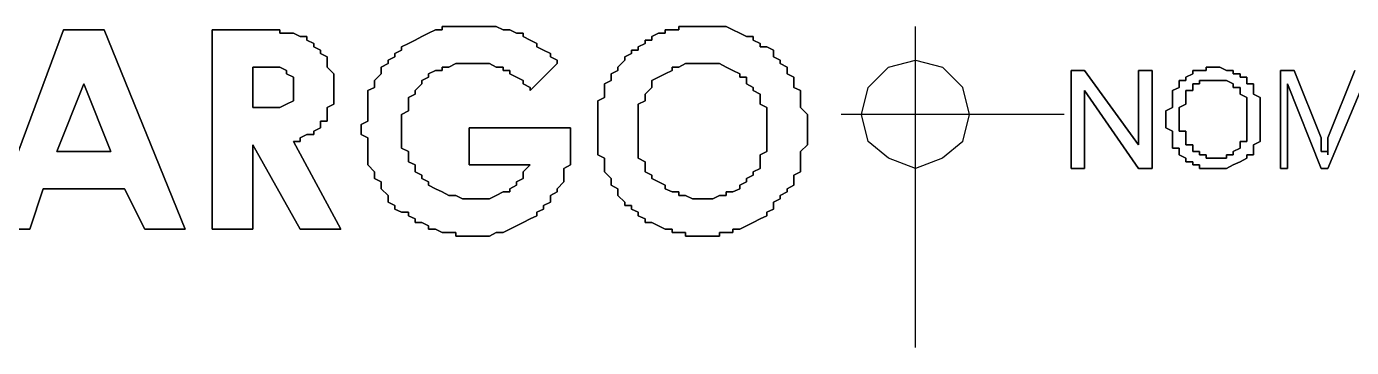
# Model space of a CAD drawing. Header units: metres. Extents: x 2.9 to 42.8, y 1.7 to 28.7.
# Drawn here: x 39.735 to 40.427, y 4.575 to 4.743 of the extents above; entities that cross this region are included whole.
import ezdxf

# ---------------------------------------------------------------- set-up
doc = ezdxf.new("R2010")
doc.units = ezdxf.units.M
doc.layers.add('AMARILLO', color=2, linetype='Continuous')
doc.layers.add('NEGRO', color=7, linetype='Continuous')

msp = doc.modelspace()

# ---------------------------------------------------------------- linework, layer by layer
at = {"layer": 'AMARILLO', "lineweight": -3}
for points in [[(40.199, 4.5755), (40.199, 4.7431)], [(40.1849, 4.7219), (40.199, 4.7255)], [(40.199, 4.7255), (40.2131, 4.7219)], [(40.1743, 4.7113), (40.1849, 4.7219)], [(40.2131, 4.7219), (40.2237, 4.7113)], [(40.1743, 4.6831), (40.1708, 4.6972), (40.1743, 4.7113)], [(40.2237, 4.6831), (40.2273, 4.6972), (40.2237, 4.7113)], [(40.2766, 4.6972), (40.1602, 4.6972)], [(40.1849, 4.6743), (40.1743, 4.6831)], [(40.2237, 4.6831), (40.2131, 4.6743)], [(40.199, 4.669), (40.1849, 4.6743)], [(40.2131, 4.6743), (40.199, 4.669)]]:
    msp.add_lwpolyline(points, dxfattribs=at)
at = {"layer": 'NEGRO', "lineweight": -3}
for points in [[(39.9556, 4.7431), (39.9521, 4.7431), (39.9556, 4.7431)], [(39.9521, 4.7431), (39.9521, 4.7413), (39.9521, 4.7431)], [(39.9591, 4.7431), (39.9556, 4.7431), (39.9591, 4.7431)], [(39.9627, 4.7431), (39.9591, 4.7431), (39.9627, 4.7431)], [(39.9662, 4.7431), (39.9627, 4.7431), (39.9662, 4.7431)], [(39.9697, 4.7431), (39.9662, 4.7431), (39.9697, 4.7431)], [(39.9732, 4.7431), (39.9697, 4.7431), (39.9732, 4.7431)], [(39.9768, 4.7431), (39.9732, 4.7431), (39.9768, 4.7431)], [(39.9803, 4.7431), (39.9768, 4.7431), (39.9803, 4.7431)], [(39.9838, 4.7413), (39.9803, 4.7431), (39.9838, 4.7413)], [(40.0791, 4.7431), (40.0756, 4.7431), (40.0791, 4.7431)], [(40.0756, 4.7431), (40.0756, 4.7413), (40.0756, 4.7431)], [(40.0826, 4.7431), (40.0791, 4.7431), (40.0826, 4.7431)], [(40.0861, 4.7431), (40.0826, 4.7431), (40.0861, 4.7431)], [(40.0897, 4.7431), (40.0861, 4.7431), (40.0897, 4.7431)], [(40.0932, 4.7431), (40.0897, 4.7431), (40.0932, 4.7431)], [(40.0967, 4.7431), (40.0932, 4.7431), (40.0967, 4.7431)], [(40.1003, 4.7431), (40.0967, 4.7431), (40.1003, 4.7431)], [(40.1038, 4.7413), (40.1003, 4.7431), (40.1038, 4.7413)], [(39.7545, 4.7413), (39.7157, 4.6373), (39.7545, 4.7413)], [(39.7757, 4.7413), (39.7545, 4.7413), (39.7757, 4.7413)], [(39.818, 4.6373), (39.7757, 4.7413), (39.818, 4.6373)], [(39.8321, 4.7413), (39.8321, 4.6373), (39.8321, 4.7413)], [(39.8533, 4.7413), (39.8321, 4.7413), (39.8533, 4.7413)], [(39.8568, 4.7413), (39.8533, 4.7413), (39.8568, 4.7413)], [(39.8604, 4.7413), (39.8568, 4.7413), (39.8604, 4.7413)], [(39.8639, 4.7413), (39.8604, 4.7413), (39.8639, 4.7413)], [(39.8674, 4.7413), (39.8639, 4.7413), (39.8674, 4.7413)], [(39.8674, 4.7396), (39.8674, 4.7413), (39.8674, 4.7396)], [(39.8709, 4.7396), (39.8674, 4.7396), (39.8709, 4.7396)], [(39.8745, 4.7396), (39.8709, 4.7396), (39.8745, 4.7396)], [(39.878, 4.7378), (39.8745, 4.7396), (39.878, 4.7378)], [(39.8815, 4.7378), (39.878, 4.7378), (39.8815, 4.7378)], [(39.8815, 4.736), (39.8815, 4.7378), (39.8815, 4.736)], [(39.9415, 4.7378), (39.938, 4.736), (39.9415, 4.7378)], [(39.945, 4.7396), (39.9415, 4.7378), (39.945, 4.7396)], [(39.9486, 4.7413), (39.945, 4.7396), (39.9486, 4.7413)], [(39.9521, 4.7413), (39.9486, 4.7413), (39.9521, 4.7413)], [(39.9874, 4.7413), (39.9838, 4.7413), (39.9874, 4.7413)], [(39.9909, 4.7396), (39.9874, 4.7413), (39.9909, 4.7396)], [(39.9944, 4.7396), (39.9909, 4.7396), (39.9944, 4.7396)], [(39.9944, 4.7378), (39.9944, 4.7396), (39.9944, 4.7378)], [(39.9979, 4.736), (39.9944, 4.7378), (39.9979, 4.736)], [(40.065, 4.7396), (40.0614, 4.7378), (40.065, 4.7396)], [(40.0614, 4.7378), (40.0614, 4.736), (40.0614, 4.7378)], [(40.0685, 4.7396), (40.065, 4.7396), (40.0685, 4.7396)], [(40.072, 4.7413), (40.0685, 4.7413), (40.072, 4.7413)], [(40.0685, 4.7413), (40.0685, 4.7396), (40.0685, 4.7413)], [(40.0756, 4.7413), (40.072, 4.7413), (40.0756, 4.7413)], [(40.1073, 4.7396), (40.1038, 4.7413), (40.1073, 4.7396)], [(40.1108, 4.7378), (40.1073, 4.7396), (40.1108, 4.7378)], [(40.1144, 4.7378), (40.1108, 4.7378), (40.1144, 4.7378)], [(40.1144, 4.736), (40.1144, 4.7378), (40.1144, 4.736)], [(39.8851, 4.7343), (39.8815, 4.736), (39.8851, 4.7343)], [(39.8851, 4.7325), (39.8851, 4.7343), (39.8851, 4.7325)], [(39.8886, 4.7307), (39.8851, 4.7325), (39.8886, 4.7307)], [(39.8886, 4.729), (39.8886, 4.7307), (39.8886, 4.729)], [(39.9309, 4.7307), (39.9274, 4.729), (39.9309, 4.7307)], [(39.9344, 4.7343), (39.9309, 4.7325), (39.9344, 4.7343)], [(39.9309, 4.7325), (39.9309, 4.7307), (39.9309, 4.7325)], [(39.938, 4.736), (39.9344, 4.7343), (39.938, 4.736)], [(40.0015, 4.7343), (39.9979, 4.736), (40.0015, 4.7343)], [(40.0015, 4.7325), (40.0015, 4.7343), (40.0015, 4.7325)], [(40.005, 4.7307), (40.0015, 4.7325), (40.005, 4.7307)], [(40.0085, 4.729), (40.005, 4.7307), (40.0085, 4.729)], [(40.0544, 4.7307), (40.0509, 4.7307), (40.0544, 4.7307)], [(40.0509, 4.7307), (40.0509, 4.729), (40.0509, 4.7307)], [(40.0579, 4.7343), (40.0544, 4.7325), (40.0579, 4.7343)], [(40.0544, 4.7325), (40.0544, 4.7307), (40.0544, 4.7325)], [(40.0614, 4.736), (40.0579, 4.736), (40.0614, 4.736)], [(40.0579, 4.736), (40.0579, 4.7343), (40.0579, 4.736)], [(40.1179, 4.7343), (40.1144, 4.736), (40.1179, 4.7343)], [(40.1179, 4.7325), (40.1179, 4.7343), (40.1179, 4.7325)], [(40.1214, 4.7325), (40.1179, 4.7325), (40.1214, 4.7325)], [(40.1249, 4.7307), (40.1214, 4.7325), (40.1249, 4.7307)], [(40.1249, 4.729), (40.1249, 4.7307), (40.1249, 4.729)], [(39.8921, 4.7272), (39.8886, 4.729), (39.8921, 4.7272)], [(39.8921, 4.7255), (39.8921, 4.7272), (39.8921, 4.7255)], [(39.8921, 4.7237), (39.8921, 4.7255), (39.8921, 4.7237)], [(39.8921, 4.7219), (39.8921, 4.7237), (39.8921, 4.7219)], [(39.9239, 4.7237), (39.9203, 4.7219), (39.9239, 4.7237)], [(39.9274, 4.7272), (39.9239, 4.7255), (39.9274, 4.7272)], [(39.9239, 4.7255), (39.9239, 4.7237), (39.9239, 4.7255)], [(39.9274, 4.729), (39.9274, 4.7272), (39.9274, 4.729)], [(39.9556, 4.7219), (39.9591, 4.7237), (39.9556, 4.7219)], [(39.9591, 4.7237), (39.9627, 4.7237), (39.9591, 4.7237)], [(39.9627, 4.7237), (39.9662, 4.7237), (39.9627, 4.7237)], [(39.9662, 4.7237), (39.9697, 4.7237), (39.9662, 4.7237)], [(39.9697, 4.7237), (39.9732, 4.7237), (39.9697, 4.7237)], [(39.9732, 4.7237), (39.9768, 4.7237), (39.9732, 4.7237)], [(39.9768, 4.7237), (39.9803, 4.7219), (39.9768, 4.7237)], [(39.9979, 4.7096), (40.0121, 4.7237), (39.9979, 4.7096)], [(40.0085, 4.7272), (40.0085, 4.729), (40.0085, 4.7272)], [(40.0121, 4.7255), (40.0085, 4.7272), (40.0121, 4.7255)], [(40.0121, 4.7237), (40.0121, 4.7255), (40.0121, 4.7237)], [(40.0473, 4.7255), (40.0438, 4.7219), (40.0473, 4.7255)], [(40.0509, 4.729), (40.0473, 4.7272), (40.0509, 4.729)], [(40.0473, 4.7272), (40.0473, 4.7255), (40.0473, 4.7272)], [(40.0756, 4.7219), (40.0791, 4.7237), (40.0756, 4.7219)], [(40.0791, 4.7237), (40.0826, 4.7237), (40.0791, 4.7237)], [(40.0826, 4.7237), (40.0861, 4.7237), (40.0826, 4.7237)], [(40.0861, 4.7237), (40.0897, 4.7237), (40.0861, 4.7237)], [(40.0897, 4.7237), (40.0932, 4.7237), (40.0897, 4.7237)], [(40.0932, 4.7237), (40.0967, 4.7237), (40.0932, 4.7237)], [(40.0967, 4.7237), (40.1003, 4.7219), (40.0967, 4.7237)], [(40.1249, 4.7272), (40.1249, 4.729), (40.1249, 4.7272)], [(40.1285, 4.7255), (40.1249, 4.7272), (40.1285, 4.7255)], [(40.1285, 4.7237), (40.1285, 4.7255), (40.1285, 4.7237)], [(40.132, 4.7219), (40.1285, 4.7237), (40.132, 4.7219)], [(39.8533, 4.7008), (39.8533, 4.7219), (39.8533, 4.7008)], [(39.8533, 4.7219), (39.8568, 4.7219), (39.8533, 4.7219)], [(39.8568, 4.7219), (39.8604, 4.7219), (39.8568, 4.7219)], [(39.8604, 4.7219), (39.8639, 4.7219), (39.8604, 4.7219)], [(39.8639, 4.7219), (39.8674, 4.7219), (39.8639, 4.7219)], [(39.8674, 4.7219), (39.8709, 4.7202), (39.8674, 4.7219)], [(39.8709, 4.7202), (39.8709, 4.7184), (39.8709, 4.7202)], [(39.8709, 4.7184), (39.8745, 4.7166), (39.8709, 4.7184)], [(39.8745, 4.7166), (39.8745, 4.7131), (39.8745, 4.7166)], [(39.8956, 4.7184), (39.8921, 4.7219), (39.8956, 4.7184)], [(39.8956, 4.7166), (39.8956, 4.7184), (39.8956, 4.7166)], [(39.8956, 4.7131), (39.8956, 4.7166), (39.8956, 4.7131)], [(39.9203, 4.7184), (39.9168, 4.7149), (39.9203, 4.7184)], [(39.9203, 4.7219), (39.9203, 4.7202), (39.9203, 4.7219)], [(39.9203, 4.7202), (39.9203, 4.7184), (39.9203, 4.7202)], [(39.9415, 4.7149), (39.945, 4.7166), (39.9415, 4.7149)], [(39.945, 4.7184), (39.9486, 4.7202), (39.945, 4.7184)], [(39.945, 4.7166), (39.945, 4.7184), (39.945, 4.7166)], [(39.9486, 4.7202), (39.9521, 4.7202), (39.9486, 4.7202)], [(39.9521, 4.7202), (39.9521, 4.7219), (39.9521, 4.7202)], [(39.9521, 4.7219), (39.9556, 4.7219), (39.9521, 4.7219)], [(39.9803, 4.7219), (39.9838, 4.7219), (39.9803, 4.7219)], [(39.9838, 4.7219), (39.9838, 4.7202), (39.9838, 4.7219)], [(39.9838, 4.7202), (39.9874, 4.7202), (39.9838, 4.7202)], [(39.9874, 4.7202), (39.9874, 4.7184), (39.9874, 4.7202)], [(39.9874, 4.7184), (39.9909, 4.7166), (39.9874, 4.7184)], [(39.9909, 4.7166), (39.9944, 4.7149), (39.9909, 4.7166)], [(40.0438, 4.7202), (40.0403, 4.7184), (40.0438, 4.7202)], [(40.0403, 4.7184), (40.0403, 4.7166), (40.0403, 4.7184)], [(40.0403, 4.7166), (40.0403, 4.7149), (40.0403, 4.7166)], [(40.0438, 4.7219), (40.0438, 4.7202), (40.0438, 4.7219)], [(40.0614, 4.7149), (40.065, 4.7166), (40.0614, 4.7149)], [(40.065, 4.7166), (40.0685, 4.7184), (40.065, 4.7166)], [(40.0685, 4.7184), (40.072, 4.7202), (40.0685, 4.7184)], [(40.072, 4.7202), (40.072, 4.7219), (40.072, 4.7202)], [(40.072, 4.7219), (40.0756, 4.7219), (40.072, 4.7219)], [(40.1003, 4.7219), (40.1038, 4.7202), (40.1003, 4.7219)], [(40.1038, 4.7202), (40.1073, 4.7184), (40.1038, 4.7202)], [(40.1073, 4.7184), (40.1073, 4.7166), (40.1073, 4.7184)], [(40.1073, 4.7166), (40.1108, 4.7166), (40.1073, 4.7166)], [(40.1108, 4.7166), (40.1108, 4.7149), (40.1108, 4.7166)], [(40.132, 4.7202), (40.132, 4.7219), (40.132, 4.7202)], [(40.132, 4.7184), (40.132, 4.7202), (40.132, 4.7184)], [(40.1355, 4.7166), (40.132, 4.7184), (40.1355, 4.7166)], [(40.1355, 4.7131), (40.1355, 4.7166), (40.1355, 4.7131)], [(40.2872, 4.7202), (40.2802, 4.7202), (40.2872, 4.7202)], [(40.2802, 4.7202), (40.2802, 4.669), (40.2802, 4.7202)], [(40.3154, 4.6814), (40.2872, 4.7202), (40.3154, 4.6814)], [(40.3225, 4.7202), (40.3154, 4.7202), (40.3225, 4.7202)], [(40.3154, 4.7202), (40.3154, 4.6814), (40.3154, 4.7202)], [(40.3225, 4.669), (40.3225, 4.7202), (40.3225, 4.669)], [(40.3437, 4.7184), (40.3401, 4.7166), (40.3437, 4.7184)], [(40.3401, 4.7166), (40.3401, 4.7149), (40.3401, 4.7166)], [(40.3472, 4.7202), (40.3437, 4.7202), (40.3472, 4.7202)], [(40.3437, 4.7202), (40.3437, 4.7184), (40.3437, 4.7202)], [(40.3507, 4.7202), (40.3472, 4.7202), (40.3507, 4.7202)], [(40.3543, 4.7219), (40.3507, 4.7219), (40.3543, 4.7219)], [(40.3507, 4.7219), (40.3507, 4.7202), (40.3507, 4.7219)], [(40.3578, 4.7219), (40.3543, 4.7219), (40.3578, 4.7219)], [(40.3613, 4.7202), (40.3578, 4.7219), (40.3613, 4.7202)], [(40.3648, 4.7202), (40.3613, 4.7202), (40.3648, 4.7202)], [(40.3648, 4.7184), (40.3648, 4.7202), (40.3648, 4.7184)], [(40.3684, 4.7184), (40.3648, 4.7184), (40.3684, 4.7184)], [(40.3684, 4.7166), (40.3684, 4.7184), (40.3684, 4.7166)], [(40.3719, 4.7166), (40.3684, 4.7166), (40.3719, 4.7166)], [(40.3719, 4.7149), (40.3719, 4.7166), (40.3719, 4.7149)], [(40.3966, 4.7202), (40.3895, 4.7202), (40.3966, 4.7202)], [(40.3895, 4.7202), (40.3895, 4.669), (40.3895, 4.7202)], [(40.4107, 4.6849), (40.3966, 4.7202), (40.4107, 4.6849)], [(40.4283, 4.7202), (40.4142, 4.6849), (40.4283, 4.7202)], [(39.751, 4.6778), (39.7651, 4.7131), (39.751, 4.6778)], [(39.7651, 4.7131), (39.7792, 4.6778), (39.7651, 4.7131)], [(39.8745, 4.7131), (39.8745, 4.7113), (39.8745, 4.7131)], [(39.8745, 4.7113), (39.8745, 4.7078), (39.8745, 4.7113)], [(39.8956, 4.7113), (39.8956, 4.7131), (39.8956, 4.7113)], [(39.8956, 4.7078), (39.8956, 4.7113), (39.8956, 4.7078)], [(39.9168, 4.7113), (39.9133, 4.7096), (39.9168, 4.7113)], [(39.9133, 4.7096), (39.9133, 4.7061), (39.9133, 4.7096)], [(39.9168, 4.7149), (39.9168, 4.7131), (39.9168, 4.7149)], [(39.9168, 4.7131), (39.9168, 4.7113), (39.9168, 4.7131)], [(39.938, 4.7096), (39.9415, 4.7131), (39.938, 4.7096)], [(39.938, 4.7078), (39.938, 4.7096), (39.938, 4.7078)], [(39.9415, 4.7131), (39.9415, 4.7149), (39.9415, 4.7131)], [(39.9944, 4.7149), (39.9944, 4.7131), (39.9944, 4.7149)], [(39.9944, 4.7131), (39.9979, 4.7113), (39.9944, 4.7131)], [(39.9979, 4.7113), (39.9979, 4.7096), (39.9979, 4.7113)], [(40.0403, 4.7149), (40.0368, 4.7131), (40.0403, 4.7149)], [(40.0368, 4.7131), (40.0368, 4.7113), (40.0368, 4.7131)], [(40.0368, 4.7113), (40.0368, 4.7078), (40.0368, 4.7113)], [(40.0579, 4.7078), (40.0614, 4.7113), (40.0579, 4.7078)], [(40.0614, 4.7131), (40.0614, 4.7149), (40.0614, 4.7131)], [(40.0614, 4.7113), (40.0614, 4.7131), (40.0614, 4.7113)], [(40.1108, 4.7149), (40.1108, 4.7131), (40.1108, 4.7149)], [(40.1108, 4.7131), (40.1144, 4.7113), (40.1108, 4.7131)], [(40.1144, 4.7113), (40.1144, 4.7096), (40.1144, 4.7113)], [(40.1144, 4.7096), (40.1179, 4.7078), (40.1144, 4.7096)], [(40.1355, 4.7113), (40.1355, 4.7131), (40.1355, 4.7113)], [(40.1391, 4.7096), (40.1355, 4.7113), (40.1391, 4.7096)], [(40.1391, 4.7078), (40.1391, 4.7096), (40.1391, 4.7078)], [(40.2872, 4.669), (40.2872, 4.7096), (40.2872, 4.669)], [(40.2872, 4.7096), (40.3154, 4.669), (40.2872, 4.7096)], [(40.3366, 4.7113), (40.3331, 4.7096), (40.3366, 4.7113)], [(40.3331, 4.7096), (40.3331, 4.7078), (40.3331, 4.7096)], [(40.3401, 4.7149), (40.3366, 4.7149), (40.3401, 4.7149)], [(40.3366, 4.7149), (40.3366, 4.7131), (40.3366, 4.7149)], [(40.3366, 4.7131), (40.3366, 4.7113), (40.3366, 4.7131)], [(40.3401, 4.7078), (40.3401, 4.7096), (40.3401, 4.7078)], [(40.3401, 4.7096), (40.3437, 4.7096), (40.3401, 4.7096)], [(40.3437, 4.7113), (40.3437, 4.7131), (40.3437, 4.7113)], [(40.3437, 4.7131), (40.3472, 4.7131), (40.3437, 4.7131)], [(40.3437, 4.7096), (40.3437, 4.7113), (40.3437, 4.7096)], [(40.3472, 4.7131), (40.3472, 4.7149), (40.3472, 4.7131)], [(40.3472, 4.7149), (40.3507, 4.7149), (40.3472, 4.7149)], [(40.3507, 4.7149), (40.3543, 4.7149), (40.3507, 4.7149)], [(40.3543, 4.7149), (40.3578, 4.7149), (40.3543, 4.7149)], [(40.3578, 4.7149), (40.3613, 4.7149), (40.3578, 4.7149)], [(40.3613, 4.7149), (40.3648, 4.7131), (40.3613, 4.7149)], [(40.3648, 4.7131), (40.3648, 4.7113), (40.3648, 4.7131)], [(40.3648, 4.7113), (40.3684, 4.7113), (40.3648, 4.7113)], [(40.3684, 4.7113), (40.3684, 4.7096), (40.3684, 4.7113)], [(40.3684, 4.7096), (40.3684, 4.7078), (40.3684, 4.7096)], [(40.3719, 4.7131), (40.3719, 4.7149), (40.3719, 4.7131)], [(40.3754, 4.7131), (40.3719, 4.7131), (40.3754, 4.7131)], [(40.3754, 4.7113), (40.3754, 4.7131), (40.3754, 4.7113)], [(40.3754, 4.7096), (40.3754, 4.7113), (40.3754, 4.7096)], [(40.3754, 4.7078), (40.3754, 4.7096), (40.3754, 4.7078)], [(40.3931, 4.669), (40.3931, 4.7131), (40.3931, 4.669)], [(40.3931, 4.7131), (40.4107, 4.669), (40.3931, 4.7131)], [(40.4142, 4.669), (40.4319, 4.7113), (40.4142, 4.669)], [(39.8709, 4.7025), (39.8674, 4.7008), (39.8709, 4.7025)], [(39.8745, 4.7043), (39.8709, 4.7025), (39.8745, 4.7043)], [(39.8745, 4.7078), (39.8745, 4.7061), (39.8745, 4.7078)], [(39.8745, 4.7061), (39.8745, 4.7043), (39.8745, 4.7061)], [(39.8921, 4.7008), (39.8956, 4.7025), (39.8921, 4.7008)], [(39.8956, 4.7061), (39.8956, 4.7078), (39.8956, 4.7061)], [(39.8956, 4.7025), (39.8956, 4.7061), (39.8956, 4.7025)], [(39.9133, 4.7061), (39.9133, 4.7043), (39.9133, 4.7061)], [(39.9133, 4.7043), (39.9133, 4.7025), (39.9133, 4.7043)], [(39.9133, 4.7025), (39.9133, 4.699), (39.9133, 4.7025)], [(39.9344, 4.7061), (39.938, 4.7078), (39.9344, 4.7061)], [(39.9344, 4.7043), (39.9344, 4.7061), (39.9344, 4.7043)], [(39.9344, 4.7025), (39.9344, 4.7043), (39.9344, 4.7025)], [(39.9344, 4.699), (39.9344, 4.7025), (39.9344, 4.699)], [(40.0368, 4.7061), (40.0332, 4.7043), (40.0368, 4.7061)], [(40.0332, 4.7043), (40.0332, 4.7008), (40.0332, 4.7043)], [(40.0368, 4.7078), (40.0368, 4.7061), (40.0368, 4.7078)], [(40.0544, 4.7025), (40.0579, 4.7043), (40.0544, 4.7025)], [(40.0544, 4.699), (40.0544, 4.7025), (40.0544, 4.699)], [(40.0579, 4.7061), (40.0579, 4.7078), (40.0579, 4.7061)], [(40.0579, 4.7043), (40.0579, 4.7061), (40.0579, 4.7043)], [(40.1179, 4.7078), (40.1179, 4.7061), (40.1179, 4.7078)], [(40.1179, 4.7061), (40.1179, 4.7025), (40.1179, 4.7061)], [(40.1179, 4.7025), (40.1214, 4.7008), (40.1179, 4.7025)], [(40.1391, 4.7043), (40.1391, 4.7078), (40.1391, 4.7043)], [(40.1391, 4.7025), (40.1391, 4.7043), (40.1391, 4.7025)], [(40.1391, 4.7008), (40.1391, 4.7025), (40.1391, 4.7008)], [(40.3331, 4.7078), (40.3331, 4.7061), (40.3331, 4.7078)], [(40.3331, 4.7061), (40.3331, 4.7043), (40.3331, 4.7061)], [(40.3331, 4.7043), (40.3331, 4.7025), (40.3331, 4.7043)], [(40.3331, 4.7025), (40.3331, 4.7008), (40.3331, 4.7025)], [(40.3366, 4.7008), (40.3401, 4.7025), (40.3366, 4.7008)], [(40.3401, 4.7061), (40.3401, 4.7078), (40.3401, 4.7061)], [(40.3401, 4.7043), (40.3401, 4.7061), (40.3401, 4.7043)], [(40.3401, 4.7025), (40.3401, 4.7043), (40.3401, 4.7025)], [(40.3684, 4.7078), (40.3719, 4.7061), (40.3684, 4.7078)], [(40.3719, 4.7061), (40.3719, 4.7043), (40.3719, 4.7061)], [(40.3719, 4.7043), (40.3719, 4.7025), (40.3719, 4.7043)], [(40.3719, 4.7025), (40.3719, 4.7008), (40.3719, 4.7025)], [(40.3789, 4.7061), (40.3754, 4.7078), (40.3789, 4.7061)], [(40.3789, 4.7043), (40.3789, 4.7061), (40.3789, 4.7043)], [(40.3789, 4.7025), (40.3789, 4.7043), (40.3789, 4.7025)], [(40.3789, 4.7008), (40.3789, 4.7025), (40.3789, 4.7008)], [(39.8604, 4.7008), (39.8533, 4.7008), (39.8604, 4.7008)], [(39.8639, 4.7008), (39.8604, 4.7008), (39.8639, 4.7008)], [(39.8674, 4.7008), (39.8639, 4.7008), (39.8674, 4.7008)], [(39.8921, 4.699), (39.8921, 4.7008), (39.8921, 4.699)], [(39.8921, 4.6955), (39.8921, 4.699), (39.8921, 4.6955)], [(39.8921, 4.6937), (39.8921, 4.6955), (39.8921, 4.6937)], [(39.9133, 4.699), (39.9133, 4.6972), (39.9133, 4.699)], [(39.9133, 4.6972), (39.9133, 4.6937), (39.9133, 4.6972)], [(39.9309, 4.6972), (39.9344, 4.699), (39.9309, 4.6972)], [(39.9309, 4.6955), (39.9309, 4.6972), (39.9309, 4.6955)], [(39.9309, 4.6919), (39.9309, 4.6955), (39.9309, 4.6919)], [(40.0332, 4.7008), (40.0332, 4.699), (40.0332, 4.7008)], [(40.0332, 4.699), (40.0332, 4.6972), (40.0332, 4.699)], [(40.0332, 4.6972), (40.0332, 4.6937), (40.0332, 4.6972)], [(40.0544, 4.6972), (40.0544, 4.699), (40.0544, 4.6972)], [(40.0544, 4.6955), (40.0544, 4.6972), (40.0544, 4.6955)], [(40.0544, 4.6919), (40.0544, 4.6955), (40.0544, 4.6919)], [(40.1214, 4.7008), (40.1214, 4.699), (40.1214, 4.7008)], [(40.1214, 4.699), (40.1214, 4.6955), (40.1214, 4.699)], [(40.1214, 4.6955), (40.1214, 4.6937), (40.1214, 4.6955)], [(40.1426, 4.6972), (40.1391, 4.7008), (40.1426, 4.6972)], [(40.1426, 4.6955), (40.1426, 4.6972), (40.1426, 4.6955)], [(40.1426, 4.6937), (40.1426, 4.6955), (40.1426, 4.6937)], [(40.3331, 4.7008), (40.3296, 4.699), (40.3331, 4.7008)], [(40.3296, 4.699), (40.3296, 4.6972), (40.3296, 4.699)], [(40.3296, 4.6972), (40.3296, 4.6955), (40.3296, 4.6972)], [(40.3296, 4.6955), (40.3296, 4.6937), (40.3296, 4.6955)], [(40.3366, 4.699), (40.3366, 4.7008), (40.3366, 4.699)], [(40.3366, 4.6972), (40.3366, 4.699), (40.3366, 4.6972)], [(40.3366, 4.6955), (40.3366, 4.6972), (40.3366, 4.6955)], [(40.3366, 4.6937), (40.3366, 4.6955), (40.3366, 4.6937)], [(40.3719, 4.7008), (40.3719, 4.699), (40.3719, 4.7008)], [(40.3719, 4.699), (40.3719, 4.6972), (40.3719, 4.699)], [(40.3719, 4.6972), (40.3719, 4.6955), (40.3719, 4.6972)], [(40.3719, 4.6955), (40.3719, 4.6937), (40.3719, 4.6955)], [(40.3789, 4.699), (40.3789, 4.7008), (40.3789, 4.699)], [(40.3789, 4.6972), (40.3789, 4.699), (40.3789, 4.6972)], [(40.3789, 4.6955), (40.3789, 4.6972), (40.3789, 4.6955)], [(40.3789, 4.6937), (40.3789, 4.6955), (40.3789, 4.6937)], [(39.8851, 4.6884), (39.8886, 4.6902), (39.8851, 4.6884)], [(39.8851, 4.6867), (39.8851, 4.6884), (39.8851, 4.6867)], [(39.8886, 4.6919), (39.8886, 4.6937), (39.8886, 4.6919)], [(39.8886, 4.6937), (39.8921, 4.6937), (39.8886, 4.6937)], [(39.8886, 4.6902), (39.8886, 4.6919), (39.8886, 4.6902)], [(39.9133, 4.6937), (39.9098, 4.6919), (39.9133, 4.6937)], [(39.9098, 4.6919), (39.9098, 4.6902), (39.9098, 4.6919)], [(39.9098, 4.6902), (39.9098, 4.6867), (39.9098, 4.6902)], [(39.9309, 4.6902), (39.9309, 4.6919), (39.9309, 4.6902)], [(39.9309, 4.6884), (39.9309, 4.6902), (39.9309, 4.6884)], [(39.9309, 4.6867), (39.9309, 4.6884), (39.9309, 4.6867)], [(40.0191, 4.6902), (39.9662, 4.6902), (40.0191, 4.6902)], [(39.9662, 4.6902), (39.9662, 4.6708), (39.9662, 4.6902)], [(40.0191, 4.6849), (40.0191, 4.6902), (40.0191, 4.6849)], [(40.0332, 4.6937), (40.0332, 4.6919), (40.0332, 4.6937)], [(40.0332, 4.6919), (40.0332, 4.6884), (40.0332, 4.6919)], [(40.0332, 4.6884), (40.0332, 4.6849), (40.0332, 4.6884)], [(40.0544, 4.6902), (40.0544, 4.6919), (40.0544, 4.6902)], [(40.0544, 4.6884), (40.0544, 4.6902), (40.0544, 4.6884)], [(40.0544, 4.6867), (40.0544, 4.6884), (40.0544, 4.6867)], [(40.1214, 4.6937), (40.1214, 4.6919), (40.1214, 4.6937)], [(40.1214, 4.6919), (40.1214, 4.6884), (40.1214, 4.6919)], [(40.1214, 4.6884), (40.1214, 4.6849), (40.1214, 4.6884)], [(40.1426, 4.6902), (40.1426, 4.6937), (40.1426, 4.6902)], [(40.1426, 4.6884), (40.1426, 4.6902), (40.1426, 4.6884)], [(40.1426, 4.6867), (40.1426, 4.6884), (40.1426, 4.6867)], [(40.3296, 4.6937), (40.3296, 4.6919), (40.3296, 4.6937)], [(40.3296, 4.6919), (40.3296, 4.6902), (40.3296, 4.6919)], [(40.3296, 4.6902), (40.3331, 4.6884), (40.3296, 4.6902)], [(40.3331, 4.6884), (40.3331, 4.6867), (40.3331, 4.6884)], [(40.3366, 4.6919), (40.3366, 4.6937), (40.3366, 4.6919)], [(40.3366, 4.6902), (40.3366, 4.6919), (40.3366, 4.6902)], [(40.3366, 4.6884), (40.3366, 4.6902), (40.3366, 4.6884)], [(40.3401, 4.6884), (40.3366, 4.6884), (40.3401, 4.6884)], [(40.3401, 4.6867), (40.3401, 4.6884), (40.3401, 4.6867)], [(40.3719, 4.6937), (40.3719, 4.6919), (40.3719, 4.6937)], [(40.3719, 4.6919), (40.3719, 4.6902), (40.3719, 4.6919)], [(40.3719, 4.6902), (40.3719, 4.6884), (40.3719, 4.6902)], [(40.3719, 4.6884), (40.3719, 4.6867), (40.3719, 4.6884)], [(40.3789, 4.6919), (40.3789, 4.6937), (40.3789, 4.6919)], [(40.3789, 4.6902), (40.3789, 4.6919), (40.3789, 4.6902)], [(40.3789, 4.6884), (40.3789, 4.6902), (40.3789, 4.6884)], [(40.3789, 4.6867), (40.3789, 4.6884), (40.3789, 4.6867)], [(39.8533, 4.6373), (39.8533, 4.6814), (39.8533, 4.6373)], [(39.8533, 4.6814), (39.878, 4.6373), (39.8533, 4.6814)], [(39.8992, 4.6373), (39.8745, 4.6831), (39.8992, 4.6373)], [(39.8745, 4.6831), (39.878, 4.6831), (39.8745, 4.6831)], [(39.878, 4.6849), (39.8815, 4.6867), (39.878, 4.6849)], [(39.878, 4.6831), (39.878, 4.6849), (39.878, 4.6831)], [(39.8815, 4.6867), (39.8851, 4.6867), (39.8815, 4.6867)], [(39.9098, 4.6867), (39.9133, 4.6849), (39.9098, 4.6867)], [(39.9133, 4.6849), (39.9133, 4.6831), (39.9133, 4.6849)], [(39.9133, 4.6831), (39.9133, 4.6796), (39.9133, 4.6831)], [(39.9309, 4.6849), (39.9309, 4.6867), (39.9309, 4.6849)], [(39.9309, 4.6814), (39.9309, 4.6849), (39.9309, 4.6814)], [(39.9309, 4.6796), (39.9309, 4.6814), (39.9309, 4.6796)], [(40.0191, 4.6831), (40.0191, 4.6849), (40.0191, 4.6831)], [(40.0191, 4.6796), (40.0191, 4.6831), (40.0191, 4.6796)], [(40.0332, 4.6849), (40.0332, 4.6831), (40.0332, 4.6849)], [(40.0332, 4.6831), (40.0332, 4.6814), (40.0332, 4.6831)], [(40.0332, 4.6814), (40.0332, 4.6778), (40.0332, 4.6814)], [(40.0544, 4.6831), (40.0544, 4.6867), (40.0544, 4.6831)], [(40.0544, 4.6814), (40.0544, 4.6831), (40.0544, 4.6814)], [(40.0544, 4.6778), (40.0544, 4.6814), (40.0544, 4.6778)], [(40.1214, 4.6849), (40.1214, 4.6831), (40.1214, 4.6849)], [(40.1214, 4.6831), (40.1214, 4.6796), (40.1214, 4.6831)], [(40.1391, 4.6778), (40.1426, 4.6814), (40.1391, 4.6778)], [(40.1426, 4.6831), (40.1426, 4.6867), (40.1426, 4.6831)], [(40.1426, 4.6814), (40.1426, 4.6831), (40.1426, 4.6814)], [(40.3331, 4.6867), (40.3331, 4.6849), (40.3331, 4.6867)], [(40.3331, 4.6849), (40.3331, 4.6831), (40.3331, 4.6849)], [(40.3331, 4.6831), (40.3331, 4.6814), (40.3331, 4.6831)], [(40.3331, 4.6814), (40.3331, 4.6796), (40.3331, 4.6814)], [(40.3401, 4.6849), (40.3401, 4.6867), (40.3401, 4.6849)], [(40.3401, 4.6831), (40.3401, 4.6849), (40.3401, 4.6831)], [(40.3401, 4.6814), (40.3401, 4.6831), (40.3401, 4.6814)], [(40.3437, 4.6814), (40.3401, 4.6814), (40.3437, 4.6814)], [(40.3437, 4.6796), (40.3437, 4.6814), (40.3437, 4.6796)], [(40.3719, 4.6831), (40.3684, 4.6831), (40.3719, 4.6831)], [(40.3684, 4.6831), (40.3684, 4.6814), (40.3684, 4.6831)], [(40.3684, 4.6814), (40.3684, 4.6796), (40.3684, 4.6814)], [(40.3719, 4.6867), (40.3719, 4.6849), (40.3719, 4.6867)], [(40.3719, 4.6849), (40.3719, 4.6831), (40.3719, 4.6849)], [(40.3754, 4.6814), (40.3789, 4.6831), (40.3754, 4.6814)], [(40.3754, 4.6796), (40.3754, 4.6814), (40.3754, 4.6796)], [(40.3789, 4.6849), (40.3789, 4.6867), (40.3789, 4.6849)], [(40.3789, 4.6831), (40.3789, 4.6849), (40.3789, 4.6831)], [(40.4107, 4.6831), (40.4107, 4.6849), (40.4107, 4.6831)], [(40.4107, 4.6814), (40.4107, 4.6831), (40.4107, 4.6814)], [(40.4107, 4.6796), (40.4107, 4.6814), (40.4107, 4.6796)], [(40.4142, 4.6849), (40.4142, 4.6831), (40.4142, 4.6849)], [(40.4142, 4.6831), (40.4142, 4.6814), (40.4142, 4.6831)], [(40.4142, 4.6814), (40.4142, 4.6796), (40.4142, 4.6814)], [(39.7792, 4.6778), (39.751, 4.6778), (39.7792, 4.6778)], [(39.9133, 4.6796), (39.9133, 4.6778), (39.9133, 4.6796)], [(39.9133, 4.6778), (39.9133, 4.6743), (39.9133, 4.6778)], [(39.9133, 4.6743), (39.9133, 4.6725), (39.9133, 4.6743)], [(39.9344, 4.6778), (39.9309, 4.6796), (39.9344, 4.6778)], [(39.9344, 4.6743), (39.9344, 4.6778), (39.9344, 4.6743)], [(39.9344, 4.6725), (39.9344, 4.6743), (39.9344, 4.6725)], [(40.0191, 4.6778), (40.0191, 4.6796), (40.0191, 4.6778)], [(40.0191, 4.6761), (40.0191, 4.6778), (40.0191, 4.6761)], [(40.0191, 4.6725), (40.0191, 4.6761), (40.0191, 4.6725)], [(40.0332, 4.6778), (40.0332, 4.6761), (40.0332, 4.6778)], [(40.0332, 4.6761), (40.0368, 4.6743), (40.0332, 4.6761)], [(40.0368, 4.6743), (40.0368, 4.6708), (40.0368, 4.6743)], [(40.0544, 4.6761), (40.0544, 4.6778), (40.0544, 4.6761)], [(40.0544, 4.6743), (40.0544, 4.6761), (40.0544, 4.6743)], [(40.0579, 4.6725), (40.0544, 4.6743), (40.0579, 4.6725)], [(40.1214, 4.6778), (40.1179, 4.6761), (40.1214, 4.6778)], [(40.1179, 4.6761), (40.1179, 4.6743), (40.1179, 4.6761)], [(40.1179, 4.6743), (40.1179, 4.6708), (40.1179, 4.6743)], [(40.1214, 4.6796), (40.1214, 4.6778), (40.1214, 4.6796)], [(40.1391, 4.6761), (40.1391, 4.6778), (40.1391, 4.6761)], [(40.1391, 4.6743), (40.1391, 4.6761), (40.1391, 4.6743)], [(40.1391, 4.6708), (40.1391, 4.6743), (40.1391, 4.6708)], [(40.3331, 4.6796), (40.3366, 4.6796), (40.3331, 4.6796)], [(40.3366, 4.6796), (40.3366, 4.6778), (40.3366, 4.6796)], [(40.3366, 4.6778), (40.3366, 4.6761), (40.3366, 4.6778)], [(40.3366, 4.6761), (40.3401, 4.6743), (40.3366, 4.6761)], [(40.3401, 4.6743), (40.3401, 4.6725), (40.3401, 4.6743)], [(40.3437, 4.6778), (40.3437, 4.6796), (40.3437, 4.6778)], [(40.3472, 4.6778), (40.3437, 4.6778), (40.3472, 4.6778)], [(40.3472, 4.6761), (40.3472, 4.6778), (40.3472, 4.6761)], [(40.3507, 4.6761), (40.3472, 4.6761), (40.3507, 4.6761)], [(40.3507, 4.6743), (40.3507, 4.6761), (40.3507, 4.6743)], [(40.3543, 4.6743), (40.3507, 4.6743), (40.3543, 4.6743)], [(40.3578, 4.6743), (40.3543, 4.6743), (40.3578, 4.6743)], [(40.3613, 4.6743), (40.3578, 4.6743), (40.3613, 4.6743)], [(40.3648, 4.6761), (40.3613, 4.6761), (40.3648, 4.6761)], [(40.3613, 4.6761), (40.3613, 4.6743), (40.3613, 4.6761)], [(40.3684, 4.6796), (40.3648, 4.6778), (40.3684, 4.6796)], [(40.3648, 4.6778), (40.3648, 4.6761), (40.3648, 4.6778)], [(40.3684, 4.6725), (40.3719, 4.6743), (40.3684, 4.6725)], [(40.3719, 4.6743), (40.3719, 4.6761), (40.3719, 4.6743)], [(40.3719, 4.6761), (40.3754, 4.6761), (40.3719, 4.6761)], [(40.3754, 4.6778), (40.3754, 4.6796), (40.3754, 4.6778)], [(40.3754, 4.6761), (40.3754, 4.6778), (40.3754, 4.6761)], [(40.4107, 4.6778), (40.4107, 4.6796), (40.4107, 4.6778)], [(40.4142, 4.6778), (40.4107, 4.6778), (40.4142, 4.6778)], [(40.4142, 4.6796), (40.4142, 4.6778), (40.4142, 4.6796)], [(39.9133, 4.6725), (39.9133, 4.6708), (39.9133, 4.6725)], [(39.9133, 4.6708), (39.9168, 4.6672), (39.9133, 4.6708)], [(39.9168, 4.6672), (39.9168, 4.6655), (39.9168, 4.6672)], [(39.938, 4.6708), (39.9344, 4.6725), (39.938, 4.6708)], [(39.938, 4.669), (39.938, 4.6708), (39.938, 4.669)], [(39.938, 4.6672), (39.938, 4.669), (39.938, 4.6672)], [(39.9415, 4.6655), (39.938, 4.6672), (39.9415, 4.6655)], [(39.9662, 4.6708), (39.9979, 4.6708), (39.9662, 4.6708)], [(39.9979, 4.6708), (39.9944, 4.6672), (39.9979, 4.6708)], [(39.9944, 4.6672), (39.9944, 4.6655), (39.9944, 4.6672)], [(40.0156, 4.669), (40.0191, 4.6708), (40.0156, 4.669)], [(40.0156, 4.6655), (40.0156, 4.669), (40.0156, 4.6655)], [(40.0191, 4.6708), (40.0191, 4.6725), (40.0191, 4.6708)], [(40.0368, 4.6708), (40.0368, 4.669), (40.0368, 4.6708)], [(40.0368, 4.669), (40.0368, 4.6672), (40.0368, 4.669)], [(40.0368, 4.6672), (40.0403, 4.6637), (40.0368, 4.6672)], [(40.0579, 4.669), (40.0579, 4.6725), (40.0579, 4.669)], [(40.0579, 4.6672), (40.0579, 4.669), (40.0579, 4.6672)], [(40.0614, 4.6655), (40.0579, 4.6672), (40.0614, 4.6655)], [(40.1179, 4.669), (40.1144, 4.6672), (40.1179, 4.669)], [(40.1144, 4.6672), (40.1144, 4.6655), (40.1144, 4.6672)], [(40.1179, 4.6708), (40.1179, 4.669), (40.1179, 4.6708)], [(40.1355, 4.6655), (40.1391, 4.6672), (40.1355, 4.6655)], [(40.1391, 4.669), (40.1391, 4.6708), (40.1391, 4.669)], [(40.1391, 4.6672), (40.1391, 4.669), (40.1391, 4.6672)], [(40.2802, 4.669), (40.2872, 4.669), (40.2802, 4.669)], [(40.3154, 4.669), (40.3225, 4.669), (40.3154, 4.669)], [(40.3401, 4.6725), (40.3437, 4.6725), (40.3401, 4.6725)], [(40.3437, 4.6725), (40.3437, 4.6708), (40.3437, 4.6725)], [(40.3437, 4.6708), (40.3472, 4.6708), (40.3437, 4.6708)], [(40.3472, 4.6708), (40.3472, 4.669), (40.3472, 4.6708)], [(40.3472, 4.669), (40.3507, 4.669), (40.3472, 4.669)], [(40.3507, 4.669), (40.3543, 4.669), (40.3507, 4.669)], [(40.3543, 4.669), (40.3578, 4.669), (40.3543, 4.669)], [(40.3578, 4.669), (40.3613, 4.669), (40.3578, 4.669)], [(40.3613, 4.669), (40.3648, 4.6708), (40.3613, 4.669)], [(40.3648, 4.6708), (40.3684, 4.6725), (40.3648, 4.6708)], [(40.3895, 4.669), (40.3931, 4.669), (40.3895, 4.669)], [(40.4107, 4.669), (40.4142, 4.669), (40.4107, 4.669)], [(39.9168, 4.6655), (39.9168, 4.6637), (39.9168, 4.6655)], [(39.9168, 4.6637), (39.9203, 4.662), (39.9168, 4.6637)], [(39.9203, 4.662), (39.9203, 4.6602), (39.9203, 4.662)], [(39.9203, 4.6602), (39.9203, 4.6584), (39.9203, 4.6602)], [(39.9415, 4.6637), (39.9415, 4.6655), (39.9415, 4.6637)], [(39.945, 4.662), (39.9415, 4.6637), (39.945, 4.662)], [(39.945, 4.6602), (39.945, 4.662), (39.945, 4.6602)], [(39.9486, 4.6584), (39.945, 4.6602), (39.9486, 4.6584)], [(39.9909, 4.6602), (39.9874, 4.6584), (39.9909, 4.6602)], [(39.9944, 4.6637), (39.9909, 4.662), (39.9944, 4.6637)], [(39.9909, 4.662), (39.9909, 4.6602), (39.9909, 4.662)], [(39.9944, 4.6655), (39.9944, 4.6637), (39.9944, 4.6655)], [(40.0121, 4.6584), (40.0156, 4.662), (40.0121, 4.6584)], [(40.0156, 4.6637), (40.0156, 4.6655), (40.0156, 4.6637)], [(40.0156, 4.662), (40.0156, 4.6637), (40.0156, 4.662)], [(40.0403, 4.6637), (40.0403, 4.662), (40.0403, 4.6637)], [(40.0403, 4.662), (40.0403, 4.6602), (40.0403, 4.662)], [(40.0403, 4.6602), (40.0438, 4.6584), (40.0403, 4.6602)], [(40.0614, 4.6637), (40.0614, 4.6655), (40.0614, 4.6637)], [(40.065, 4.662), (40.0614, 4.6637), (40.065, 4.662)], [(40.0685, 4.6602), (40.065, 4.662), (40.0685, 4.6602)], [(40.0685, 4.6584), (40.0685, 4.6602), (40.0685, 4.6584)], [(40.1108, 4.662), (40.1073, 4.6602), (40.1108, 4.662)], [(40.1073, 4.6602), (40.1073, 4.6584), (40.1073, 4.6602)], [(40.1144, 4.6655), (40.1108, 4.6637), (40.1144, 4.6655)], [(40.1108, 4.6637), (40.1108, 4.662), (40.1108, 4.6637)], [(40.132, 4.6584), (40.1355, 4.6602), (40.132, 4.6584)], [(40.1355, 4.662), (40.1355, 4.6655), (40.1355, 4.662)], [(40.1355, 4.6602), (40.1355, 4.662), (40.1355, 4.6602)], [(39.7369, 4.6373), (39.7439, 4.6584), (39.7369, 4.6373)], [(39.7439, 4.6584), (39.7863, 4.6584), (39.7439, 4.6584)], [(39.7863, 4.6584), (39.7969, 4.6373), (39.7863, 4.6584)], [(39.9203, 4.6584), (39.9239, 4.6549), (39.9203, 4.6584)], [(39.9239, 4.6549), (39.9239, 4.6531), (39.9239, 4.6549)], [(39.9521, 4.6567), (39.9486, 4.6584), (39.9521, 4.6567)], [(39.9556, 4.6549), (39.9521, 4.6567), (39.9556, 4.6549)], [(39.9591, 4.6549), (39.9556, 4.6549), (39.9591, 4.6549)], [(39.9627, 4.6531), (39.9591, 4.6549), (39.9627, 4.6531)], [(39.9803, 4.6549), (39.9768, 4.6531), (39.9803, 4.6549)], [(39.9838, 4.6567), (39.9803, 4.6549), (39.9838, 4.6567)], [(39.9874, 4.6567), (39.9838, 4.6567), (39.9874, 4.6567)], [(39.9874, 4.6584), (39.9874, 4.6567), (39.9874, 4.6584)], [(40.0085, 4.6549), (40.0121, 4.6567), (40.0085, 4.6549)], [(40.0085, 4.6531), (40.0085, 4.6549), (40.0085, 4.6531)], [(40.0121, 4.6567), (40.0121, 4.6584), (40.0121, 4.6567)], [(40.0438, 4.6584), (40.0438, 4.6567), (40.0438, 4.6584)], [(40.0438, 4.6567), (40.0438, 4.6549), (40.0438, 4.6567)], [(40.0438, 4.6549), (40.0473, 4.6514), (40.0438, 4.6549)], [(40.072, 4.6567), (40.0685, 4.6584), (40.072, 4.6567)], [(40.0756, 4.6567), (40.072, 4.6567), (40.0756, 4.6567)], [(40.0756, 4.6549), (40.0756, 4.6567), (40.0756, 4.6549)], [(40.0791, 4.6549), (40.0756, 4.6549), (40.0791, 4.6549)], [(40.0826, 4.6531), (40.0791, 4.6549), (40.0826, 4.6531)], [(40.0967, 4.6549), (40.0932, 4.6531), (40.0967, 4.6549)], [(40.1003, 4.6549), (40.0967, 4.6549), (40.1003, 4.6549)], [(40.1038, 4.6567), (40.1003, 4.6567), (40.1038, 4.6567)], [(40.1003, 4.6567), (40.1003, 4.6549), (40.1003, 4.6567)], [(40.1073, 4.6584), (40.1038, 4.6567), (40.1073, 4.6584)], [(40.1285, 4.6549), (40.132, 4.6567), (40.1285, 4.6549)], [(40.1285, 4.6531), (40.1285, 4.6549), (40.1285, 4.6531)], [(40.132, 4.6567), (40.132, 4.6584), (40.132, 4.6567)], [(39.9239, 4.6531), (39.9239, 4.6514), (39.9239, 4.6531)], [(39.9239, 4.6514), (39.9274, 4.6496), (39.9239, 4.6514)], [(39.9274, 4.6496), (39.9274, 4.6478), (39.9274, 4.6496)], [(39.9274, 4.6478), (39.9309, 4.6461), (39.9274, 4.6478)], [(39.9662, 4.6531), (39.9627, 4.6531), (39.9662, 4.6531)], [(39.9697, 4.6531), (39.9662, 4.6531), (39.9697, 4.6531)], [(39.9732, 4.6531), (39.9697, 4.6531), (39.9732, 4.6531)], [(39.9768, 4.6531), (39.9732, 4.6531), (39.9768, 4.6531)], [(40.0015, 4.6461), (40.005, 4.6478), (40.0015, 4.6461)], [(40.005, 4.6496), (40.0085, 4.6514), (40.005, 4.6496)], [(40.005, 4.6478), (40.005, 4.6496), (40.005, 4.6478)], [(40.0085, 4.6514), (40.0085, 4.6531), (40.0085, 4.6514)], [(40.0473, 4.6514), (40.0473, 4.6496), (40.0473, 4.6514)], [(40.0473, 4.6496), (40.0509, 4.6496), (40.0473, 4.6496)], [(40.0509, 4.6496), (40.0509, 4.6478), (40.0509, 4.6496)], [(40.0509, 4.6478), (40.0544, 4.6461), (40.0509, 4.6478)], [(40.0861, 4.6531), (40.0826, 4.6531), (40.0861, 4.6531)], [(40.0897, 4.6531), (40.0861, 4.6531), (40.0897, 4.6531)], [(40.0932, 4.6531), (40.0897, 4.6531), (40.0932, 4.6531)], [(40.1214, 4.6461), (40.1249, 4.6478), (40.1214, 4.6461)], [(40.1249, 4.6514), (40.1285, 4.6531), (40.1249, 4.6514)], [(40.1249, 4.6496), (40.1249, 4.6514), (40.1249, 4.6496)], [(40.1249, 4.6478), (40.1249, 4.6496), (40.1249, 4.6478)], [(39.9309, 4.6461), (39.9344, 4.6461), (39.9309, 4.6461)], [(39.9344, 4.6461), (39.9344, 4.6443), (39.9344, 4.6461)], [(39.9344, 4.6443), (39.938, 4.6426), (39.9344, 4.6443)], [(39.938, 4.6426), (39.938, 4.6408), (39.938, 4.6426)], [(39.938, 4.6408), (39.9415, 4.6408), (39.938, 4.6408)], [(39.9415, 4.6408), (39.945, 4.639), (39.9415, 4.6408)], [(39.9909, 4.639), (39.9944, 4.6408), (39.9909, 4.639)], [(39.9944, 4.6408), (39.9979, 4.6426), (39.9944, 4.6408)], [(39.9979, 4.6426), (40.0015, 4.6443), (39.9979, 4.6426)], [(40.0015, 4.6443), (40.0015, 4.6461), (40.0015, 4.6443)], [(40.0544, 4.6461), (40.0544, 4.6443), (40.0544, 4.6461)], [(40.0544, 4.6443), (40.0579, 4.6426), (40.0544, 4.6443)], [(40.0579, 4.6426), (40.0579, 4.6408), (40.0579, 4.6426)], [(40.0579, 4.6408), (40.0614, 4.6408), (40.0579, 4.6408)], [(40.0614, 4.6408), (40.065, 4.639), (40.0614, 4.6408)], [(40.1108, 4.639), (40.1144, 4.6408), (40.1108, 4.639)], [(40.1144, 4.6408), (40.1179, 4.6426), (40.1144, 4.6408)], [(40.1179, 4.6426), (40.1214, 4.6443), (40.1179, 4.6426)], [(40.1214, 4.6443), (40.1214, 4.6461), (40.1214, 4.6443)], [(39.7157, 4.6373), (39.7369, 4.6373), (39.7157, 4.6373)], [(39.7969, 4.6373), (39.818, 4.6373), (39.7969, 4.6373)], [(39.8321, 4.6373), (39.8533, 4.6373), (39.8321, 4.6373)], [(39.878, 4.6373), (39.8992, 4.6373), (39.878, 4.6373)], [(39.945, 4.639), (39.945, 4.6373), (39.945, 4.639)], [(39.945, 4.6373), (39.9486, 4.6373), (39.945, 4.6373)], [(39.9486, 4.6373), (39.9521, 4.6355), (39.9486, 4.6373)], [(39.9521, 4.6355), (39.9556, 4.6355), (39.9521, 4.6355)], [(39.9556, 4.6355), (39.9591, 4.6355), (39.9556, 4.6355)], [(39.9591, 4.6355), (39.9591, 4.6337), (39.9591, 4.6355)], [(39.9591, 4.6337), (39.9627, 4.6337), (39.9591, 4.6337)], [(39.9627, 4.6337), (39.9662, 4.6337), (39.9627, 4.6337)], [(39.9662, 4.6337), (39.9697, 4.6337), (39.9662, 4.6337)], [(39.9697, 4.6337), (39.9732, 4.6337), (39.9697, 4.6337)], [(39.9732, 4.6337), (39.9768, 4.6337), (39.9732, 4.6337)], [(39.9768, 4.6337), (39.9803, 4.6355), (39.9768, 4.6337)], [(39.9803, 4.6355), (39.9838, 4.6355), (39.9803, 4.6355)], [(39.9838, 4.6355), (39.9874, 4.6373), (39.9838, 4.6355)], [(39.9874, 4.6373), (39.9909, 4.639), (39.9874, 4.6373)], [(40.065, 4.639), (40.0685, 4.6373), (40.065, 4.639)], [(40.0685, 4.6373), (40.072, 4.6373), (40.0685, 4.6373)], [(40.072, 4.6373), (40.072, 4.6355), (40.072, 4.6373)], [(40.072, 4.6355), (40.0756, 4.6355), (40.072, 4.6355)], [(40.0756, 4.6355), (40.0791, 4.6355), (40.0756, 4.6355)], [(40.0791, 4.6355), (40.0791, 4.6337), (40.0791, 4.6355)], [(40.0791, 4.6337), (40.0826, 4.6337), (40.0791, 4.6337)], [(40.0826, 4.6337), (40.0861, 4.6337), (40.0826, 4.6337)], [(40.0861, 4.6337), (40.0897, 4.6337), (40.0861, 4.6337)], [(40.0897, 4.6337), (40.0932, 4.6337), (40.0897, 4.6337)], [(40.0932, 4.6337), (40.0967, 4.6337), (40.0932, 4.6337)], [(40.0967, 4.6337), (40.0967, 4.6355), (40.0967, 4.6337)], [(40.0967, 4.6355), (40.1003, 4.6355), (40.0967, 4.6355)], [(40.1003, 4.6355), (40.1038, 4.6355), (40.1003, 4.6355)], [(40.1038, 4.6355), (40.1038, 4.6373), (40.1038, 4.6355)], [(40.1038, 4.6373), (40.1073, 4.6373), (40.1038, 4.6373)], [(40.1073, 4.6373), (40.1108, 4.639), (40.1073, 4.6373)]]:
    msp.add_lwpolyline(points, dxfattribs=at)
msp.add_lwpolyline([(40.4142, 4.6778), (40.4142, 4.6761), (40.4142, 4.6778), (40.4142, 4.6761)], close=True, dxfattribs=at)

doc.saveas('drawing.dxf')
